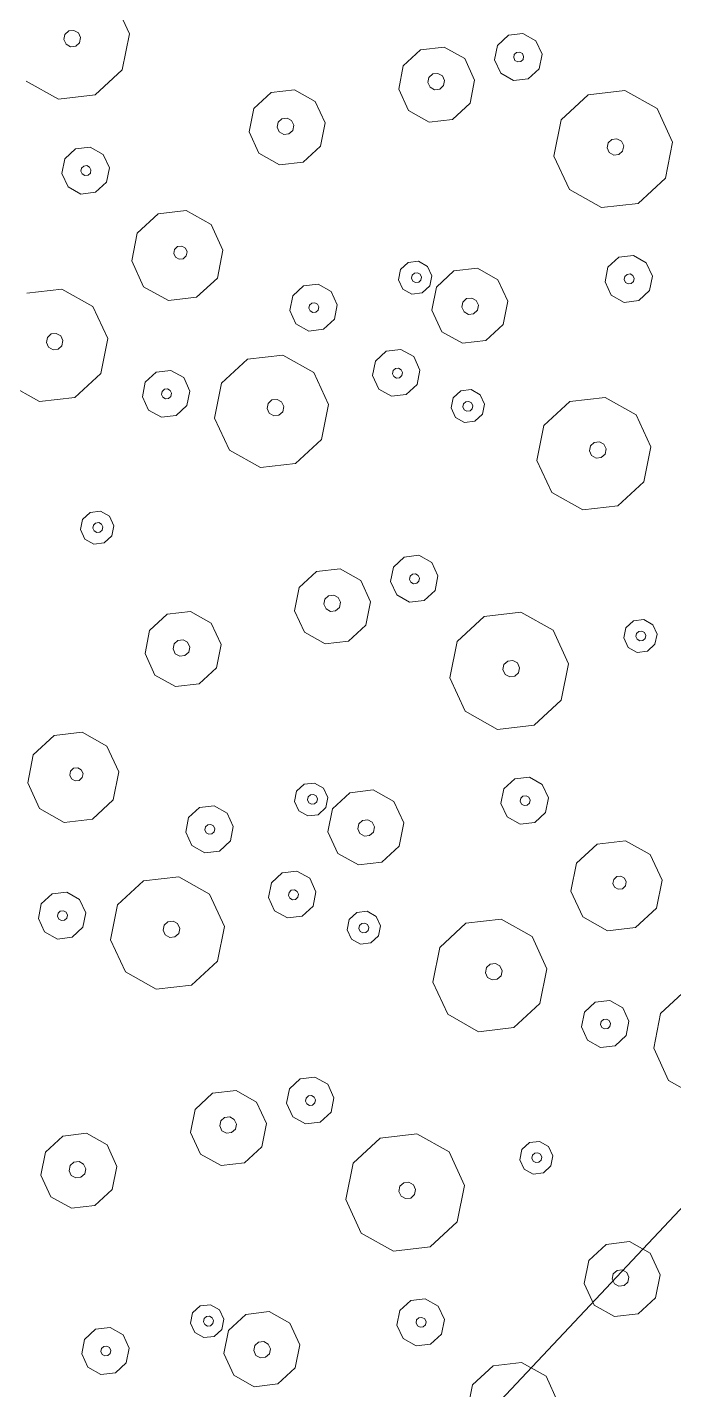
# Model space of a CAD drawing. Header units: metres. Extents: x -2858 to 512, y -1995 to 1252.
# Drawn here: x -563.583 to -561.419, y 348.434 to 352.994 of the extents above; entities that cross this region are included whole.
import ezdxf

# ---------------------------------------------------------------- set-up
doc = ezdxf.new("R2010")
doc.units = ezdxf.units.M
doc.layers.add('Calque commun', color=7, linetype='Continuous')

# ---------------------------------------------------------------- blocks, each defined once
blk = doc.blocks.new('pattern')
at = {"layer": 'Calque commun', "color": 54, "linetype": 'Continuous', "lineweight": 9}
for p, q in [((109.0961, 105.4329), (109.1642, 105.4731)), ((109.1642, 105.4731), (109.2429, 105.4656)), ((109.0646, 105.3604), (109.0961, 105.4329)), ((109.2429, 105.4656), (109.3022, 105.4133)), ((109.6039, 105.3755), (109.6417, 105.4625)), ((109.3022, 105.4133), (109.3194, 105.3361)), ((109.0818, 105.2831), (109.0646, 105.3604)), ((109.165, 105.3445), (109.1719, 105.3604)), ((109.1688, 105.3276), (109.165, 105.3445)), ((109.1719, 105.3604), (109.1868, 105.3692)), ((109.1868, 105.3692), (109.204, 105.3675)), ((109.204, 105.3675), (109.217, 105.3561)), ((109.2208, 105.3392), (109.2139, 105.3233)), ((109.217, 105.3561), (109.2208, 105.3392)), ((109.3194, 105.3361), (109.288, 105.2635)), ((109.6246, 105.2828), (109.6039, 105.3755)), ((109.1817, 105.3162), (109.1688, 105.3276)), ((109.199, 105.3145), (109.1817, 105.3162)), ((109.2139, 105.3233), (109.199, 105.3145)), ((109.1411, 105.2308), (109.0818, 105.2831)), ((109.288, 105.2635), (109.2198, 105.2233)), ((109.6957, 105.22), (109.6246, 105.2828)), ((109.872, 105.2592), (109.7902, 105.211)), ((109.2198, 105.2233), (109.1411, 105.2308)), ((109.7902, 105.211), (109.6957, 105.22)), ((108.5669, 105.1359), (108.5927, 105.0201)), ((108.5927, 105.0201), (108.5455, 104.9112)), ((109.6896, 104.9952), (109.7321, 105.0204)), ((109.7321, 105.0204), (109.7814, 105.0157)), ((109.7814, 105.0157), (109.8184, 104.983)), ((109.6699, 104.9499), (109.6896, 104.9952)), ((109.8184, 104.983), (109.8292, 104.9347)), ((109.6807, 104.9016), (109.6699, 104.9499)), ((109.7321, 104.9448), (109.7362, 104.9543)), ((109.7344, 104.9346), (109.7321, 104.9448)), ((109.7421, 104.9278), (109.7344, 104.9346)), ((109.7362, 104.9543), (109.7452, 104.9596)), ((109.7525, 104.9268), (109.7421, 104.9278)), ((109.7452, 104.9596), (109.7555, 104.9586)), ((109.7614, 104.932), (109.7525, 104.9268)), ((109.7555, 104.9586), (109.7633, 104.9517)), ((109.7655, 104.9416), (109.7614, 104.932)), ((109.7633, 104.9517), (109.7655, 104.9416)), ((109.8292, 104.9347), (109.8095, 104.8893)), ((108.5455, 104.9112), (108.4433, 104.8509)), ((109.0251, 104.8687), (109.0388, 104.9004)), ((109.0388, 104.9004), (109.0686, 104.918)), ((109.067, 104.8753), (109.0759, 104.8806)), ((109.0686, 104.918), (109.1031, 104.9147)), ((109.0759, 104.8806), (109.0862, 104.8796)), ((109.0862, 104.8796), (109.094, 104.8727)), ((109.1031, 104.9147), (109.129, 104.8918)), ((109.129, 104.8918), (109.1366, 104.858)), ((109.7177, 104.8689), (109.6807, 104.9016)), ((109.8095, 104.8893), (109.7669, 104.8642)), ((108.4433, 104.8509), (108.3251, 104.8621)), ((109.0326, 104.8349), (109.0251, 104.8687)), ((109.0585, 104.812), (109.0326, 104.8349)), ((109.0628, 104.8658), (109.067, 104.8753)), ((109.0651, 104.8557), (109.0628, 104.8658)), ((109.0729, 104.8488), (109.0651, 104.8557)), ((109.0832, 104.8478), (109.0729, 104.8488)), ((109.0922, 104.8531), (109.0832, 104.8478)), ((109.0963, 104.8626), (109.0922, 104.8531)), ((109.094, 104.8727), (109.0963, 104.8626)), ((109.1366, 104.858), (109.1228, 104.8263)), ((109.7669, 104.8642), (109.7177, 104.8689)), ((108.5138, 104.744), (108.5335, 104.7893)), ((108.5335, 104.7893), (108.576, 104.8145)), ((108.576, 104.8145), (108.6253, 104.8098)), ((108.6253, 104.8098), (108.6623, 104.7771)), ((109.093, 104.8087), (109.0585, 104.812)), ((109.1228, 104.8263), (109.093, 104.8087)), ((109.3105, 104.7461), (109.417, 104.8089)), ((109.417, 104.8089), (109.54, 104.7972)), ((109.54, 104.7972), (109.6327, 104.7154)), ((108.5245, 104.6957), (108.5138, 104.744)), ((108.576, 104.7389), (108.5801, 104.7484)), ((108.5801, 104.7484), (108.5891, 104.7537)), ((108.5891, 104.7537), (108.5994, 104.7527)), ((108.5994, 104.7527), (108.6072, 104.7458)), ((108.6072, 104.7458), (108.6094, 104.7357)), ((108.6623, 104.7771), (108.6731, 104.7288)), ((109.2614, 104.6327), (109.3105, 104.7461)), ((108.5616, 104.663), (108.5245, 104.6957)), ((108.5782, 104.7287), (108.576, 104.7389)), ((108.586, 104.7218), (108.5782, 104.7287)), ((108.5964, 104.7209), (108.586, 104.7218)), ((108.6053, 104.7261), (108.5964, 104.7209)), ((108.6094, 104.7357), (108.6053, 104.7261)), ((108.6731, 104.7288), (108.6534, 104.6834)), ((109.6327, 104.7154), (109.6596, 104.5947)), ((110.0752, 104.6906), (110.1433, 104.7308)), ((110.1433, 104.7308), (110.222, 104.7233)), ((110.222, 104.7233), (110.2813, 104.671)), ((108.6108, 104.6583), (108.5616, 104.663)), ((108.6534, 104.6834), (108.6108, 104.6583)), ((110.0437, 104.618), (110.0752, 104.6906)), ((110.2813, 104.671), (110.2985, 104.5938)), ((108.1085, 104.5574), (108.1903, 104.6056)), ((108.1903, 104.6056), (108.2848, 104.5966)), ((109.2882, 104.512), (109.2614, 104.6327)), ((109.4226, 104.6169), (109.4295, 104.6328)), ((109.4263, 104.6), (109.4226, 104.6169)), ((109.4295, 104.6328), (109.4444, 104.6416)), ((109.4444, 104.6416), (109.4616, 104.64)), ((109.4616, 104.64), (109.4746, 104.6285)), ((109.4783, 104.6116), (109.4714, 104.5957)), ((109.4746, 104.6285), (109.4783, 104.6116)), ((110.0609, 104.5408), (110.0437, 104.618)), ((110.1439, 104.6104), (110.1508, 104.6262)), ((110.1477, 104.5935), (110.1439, 104.6104)), ((110.1508, 104.6262), (110.1657, 104.635)), ((110.1657, 104.635), (110.1829, 104.6334)), ((110.1829, 104.6334), (110.1959, 104.6219)), ((110.1997, 104.605), (110.1928, 104.5892)), ((110.1959, 104.6219), (110.1997, 104.605)), ((108.2848, 104.5966), (108.3559, 104.5338)), ((109.4393, 104.5886), (109.4263, 104.6)), ((109.4565, 104.5869), (109.4393, 104.5886)), ((109.4714, 104.5957), (109.4565, 104.5869)), ((109.6596, 104.5947), (109.6104, 104.4813)), ((110.1607, 104.582), (110.1477, 104.5935)), ((110.1779, 104.5804), (110.1607, 104.582)), ((110.1928, 104.5892), (110.1779, 104.5804)), ((110.2985, 104.5938), (110.2671, 104.5212)), ((108.0707, 104.4703), (108.1085, 104.5574)), ((108.3559, 104.5338), (108.3766, 104.4411)), ((108.5861, 104.4674), (108.6882, 104.5277)), ((108.6882, 104.5277), (108.8064, 104.5165)), ((108.8064, 104.5165), (108.8953, 104.438)), ((110.1202, 104.4885), (110.0609, 104.5408)), ((110.2671, 104.5212), (110.1989, 104.481)), ((108.0914, 104.3776), (108.0707, 104.4703)), ((108.187, 104.4589), (108.1925, 104.4716)), ((108.1925, 104.4716), (108.2044, 104.4786)), ((108.2044, 104.4786), (108.2182, 104.4773)), ((108.2182, 104.4773), (108.2286, 104.4682)), ((108.2286, 104.4682), (108.2316, 104.4546)), ((108.5388, 104.3586), (108.5861, 104.4674)), ((109.3809, 104.4302), (109.2882, 104.512)), ((109.6104, 104.4813), (109.504, 104.4185)), ((110.1989, 104.481), (110.1202, 104.4885)), ((108.19, 104.4454), (108.187, 104.4589)), ((108.2004, 104.4362), (108.19, 104.4454)), ((108.2141, 104.4349), (108.2004, 104.4362)), ((108.2261, 104.4419), (108.2141, 104.4349)), ((108.2316, 104.4546), (108.2261, 104.4419)), ((108.3766, 104.4411), (108.3388, 104.354)), ((108.8953, 104.438), (108.9211, 104.3221)), ((109.504, 104.4185), (109.3809, 104.4302)), ((110.1677, 104.4124), (110.1815, 104.4442)), ((110.1815, 104.4442), (110.2113, 104.4617)), ((110.2034, 104.412), (110.2075, 104.4215)), ((110.2075, 104.4215), (110.2164, 104.4268)), ((110.2113, 104.4617), (110.2458, 104.4585)), ((110.2164, 104.4268), (110.2268, 104.4258)), ((110.2268, 104.4258), (110.2346, 104.419)), ((110.2458, 104.4585), (110.2717, 104.4356)), ((110.2717, 104.4356), (110.2792, 104.4018)), ((108.1626, 104.3148), (108.0914, 104.3776)), ((110.1752, 104.3786), (110.1677, 104.4124)), ((110.2012, 104.3557), (110.1752, 104.3786)), ((110.2056, 104.4019), (110.2034, 104.412)), ((110.2134, 104.395), (110.2056, 104.4019)), ((110.2237, 104.394), (110.2134, 104.395)), ((110.2327, 104.3993), (110.2237, 104.394)), ((110.2368, 104.4088), (110.2327, 104.3993)), ((110.2346, 104.419), (110.2368, 104.4088)), ((110.2792, 104.4018), (110.2654, 104.37)), ((108.3388, 104.354), (108.2571, 104.3058)), ((108.5646, 104.2427), (108.5388, 104.3586)), ((108.6841, 104.3443), (108.691, 104.3602)), ((108.6879, 104.3274), (108.6841, 104.3443)), ((108.691, 104.3602), (108.7059, 104.369)), ((108.7059, 104.369), (108.7231, 104.3674)), ((108.7231, 104.3674), (108.7361, 104.3559)), ((108.7399, 104.339), (108.733, 104.3232)), ((108.7361, 104.3559), (108.7399, 104.339)), ((110.2356, 104.3524), (110.2012, 104.3557)), ((110.2654, 104.37), (110.2356, 104.3524)), ((108.2571, 104.3058), (108.1626, 104.3148)), ((108.7009, 104.316), (108.6879, 104.3274)), ((108.7181, 104.3144), (108.7009, 104.316)), ((108.733, 104.3232), (108.7181, 104.3144)), ((108.9211, 104.3221), (108.8739, 104.2133)), ((110.4648, 104.2731), (110.5074, 104.2983)), ((110.5074, 104.2983), (110.5566, 104.2936)), ((110.5566, 104.2936), (110.5937, 104.2609)), ((108.6536, 104.1642), (108.5646, 104.2427)), ((109.3829, 104.2245), (109.4255, 104.2496)), ((109.4255, 104.2496), (109.4747, 104.2449)), ((109.4747, 104.2449), (109.5118, 104.2122)), ((110.4451, 104.2278), (110.4648, 104.2731)), ((110.5937, 104.2609), (110.6044, 104.2126)), ((108.8739, 104.2133), (108.7717, 104.1529)), ((109.3633, 104.1791), (109.3829, 104.2245)), ((109.5118, 104.2122), (109.5225, 104.164)), ((110.4559, 104.1795), (110.4451, 104.2278)), ((110.5073, 104.2227), (110.5115, 104.2322)), ((110.5096, 104.2125), (110.5073, 104.2227)), ((110.5174, 104.2057), (110.5096, 104.2125)), ((110.5115, 104.2322), (110.5204, 104.2375)), ((110.5277, 104.2047), (110.5174, 104.2057)), ((110.5204, 104.2375), (110.5307, 104.2365)), ((110.5367, 104.2099), (110.5277, 104.2047)), ((110.5307, 104.2365), (110.5385, 104.2296)), ((110.5408, 104.2195), (110.5367, 104.2099)), ((110.5385, 104.2296), (110.5408, 104.2195)), ((110.6044, 104.2126), (110.5848, 104.1672)), ((108.7717, 104.1529), (108.6536, 104.1642)), ((109.374, 104.1309), (109.3633, 104.1791)), ((109.4255, 104.174), (109.4296, 104.1835)), ((109.4277, 104.1639), (109.4255, 104.174)), ((109.4355, 104.157), (109.4277, 104.1639)), ((109.4296, 104.1835), (109.4385, 104.1888)), ((109.4458, 104.156), (109.4355, 104.157)), ((109.4385, 104.1888), (109.4489, 104.1878)), ((109.4548, 104.1613), (109.4458, 104.156)), ((109.4489, 104.1878), (109.4566, 104.181)), ((109.4589, 104.1708), (109.4548, 104.1613)), ((109.4566, 104.181), (109.4589, 104.1708)), ((109.5225, 104.164), (109.5029, 104.1186)), ((109.598, 104.1141), (109.6661, 104.1544)), ((109.6661, 104.1544), (109.7449, 104.1469)), ((110.493, 104.1468), (110.4559, 104.1795)), ((110.5848, 104.1672), (110.5422, 104.1421)), ((108.1564, 104.0901), (108.199, 104.1152)), ((108.199, 104.1152), (108.2482, 104.1105)), ((108.2482, 104.1105), (108.2853, 104.0778)), ((109.4111, 104.0982), (109.374, 104.1309)), ((109.5029, 104.1186), (109.4603, 104.0935)), ((109.5665, 104.0416), (109.598, 104.1141)), ((109.7449, 104.1469), (109.8042, 104.0945)), ((110.5422, 104.1421), (110.493, 104.1468)), ((108.1367, 104.0447), (108.1564, 104.0901)), ((108.2853, 104.0778), (108.296, 104.0295)), ((109.4603, 104.0935), (109.4111, 104.0982)), ((109.8042, 104.0945), (109.8214, 104.0173)), ((107.5057, 103.9952), (107.5355, 104.0128)), ((107.5355, 104.0128), (107.5699, 104.0095)), ((108.1475, 103.9964), (108.1367, 104.0447)), ((108.1989, 104.0396), (108.2031, 104.0491)), ((108.2012, 104.0294), (108.1989, 104.0396)), ((108.209, 104.0226), (108.2012, 104.0294)), ((108.2031, 104.0491), (108.212, 104.0544)), ((108.2193, 104.0216), (108.209, 104.0226)), ((108.212, 104.0544), (108.2223, 104.0534)), ((108.2282, 104.0268), (108.2193, 104.0216)), ((108.2223, 104.0534), (108.2301, 104.0465)), ((108.2324, 104.0364), (108.2282, 104.0268)), ((108.2301, 104.0465), (108.2324, 104.0364)), ((108.296, 104.0295), (108.2763, 103.9841)), ((109.5837, 103.9643), (109.5665, 104.0416)), ((109.6595, 104.0242), (109.6664, 104.0401)), ((109.6633, 104.0073), (109.6595, 104.0242)), ((109.6664, 104.0401), (109.6813, 104.0489)), ((109.6813, 104.0489), (109.6985, 104.0472)), ((109.6985, 104.0472), (109.7115, 104.0358)), ((109.7153, 104.0189), (109.7084, 104.003)), ((109.7115, 104.0358), (109.7153, 104.0189)), ((109.8214, 104.0173), (109.7899, 103.9447)), ((107.4919, 103.9635), (107.5057, 103.9952)), ((107.5297, 103.9606), (107.5338, 103.9701)), ((107.5338, 103.9701), (107.5427, 103.9754)), ((107.5427, 103.9754), (107.5531, 103.9744)), ((107.5531, 103.9744), (107.5609, 103.9676)), ((107.5609, 103.9676), (107.5631, 103.9574)), ((107.5699, 104.0095), (107.5959, 103.9866)), ((107.5959, 103.9866), (107.6034, 103.9528)), ((108.1845, 103.9637), (108.1475, 103.9964)), ((108.2763, 103.9841), (108.2338, 103.959)), ((108.8507, 103.9565), (108.8805, 103.9741)), ((108.8805, 103.9741), (108.915, 103.9708)), ((108.915, 103.9708), (108.9409, 103.9479)), ((109.6762, 103.9958), (109.6633, 104.0073)), ((109.6935, 103.9942), (109.6762, 103.9958)), ((109.7084, 104.003), (109.6935, 103.9942)), ((107.4994, 103.9297), (107.4919, 103.9635)), ((107.5254, 103.9068), (107.4994, 103.9297)), ((107.5319, 103.9505), (107.5297, 103.9606)), ((107.5397, 103.9436), (107.5319, 103.9505)), ((107.55, 103.9426), (107.5397, 103.9436)), ((107.559, 103.9479), (107.55, 103.9426)), ((107.5631, 103.9574), (107.559, 103.9479)), ((107.5896, 103.9211), (107.5598, 103.9035)), ((107.6034, 103.9528), (107.5896, 103.9211)), ((108.2338, 103.959), (108.1845, 103.9637)), ((108.8369, 103.9247), (108.8507, 103.9565)), ((108.8445, 103.8909), (108.8369, 103.9247)), ((108.8764, 103.922), (108.8805, 103.9315)), ((108.8786, 103.9118), (108.8764, 103.922)), ((108.8805, 103.9315), (108.8895, 103.9368)), ((108.8895, 103.9368), (108.8998, 103.9358)), ((108.8998, 103.9358), (108.9076, 103.9289)), ((108.9076, 103.9289), (108.9098, 103.9188)), ((108.9409, 103.9479), (108.9484, 103.9141)), ((109.643, 103.912), (109.5837, 103.9643)), ((109.7899, 103.9447), (109.7218, 103.9045)), ((107.5598, 103.9035), (107.5254, 103.9068)), ((107.7774, 103.8409), (107.8838, 103.9037)), ((107.8838, 103.9037), (108.0069, 103.892)), ((108.0069, 103.892), (108.0995, 103.8102)), ((108.8704, 103.868), (108.8445, 103.8909)), ((108.8864, 103.905), (108.8786, 103.9118)), ((108.8968, 103.904), (108.8864, 103.905)), ((108.9057, 103.9093), (108.8968, 103.904)), ((108.9347, 103.8823), (108.9049, 103.8648)), ((108.9098, 103.9188), (108.9057, 103.9093)), ((108.9484, 103.9141), (108.9347, 103.8823)), ((109.7218, 103.9045), (109.643, 103.912)), ((110.0386, 103.8366), (110.1067, 103.8768)), ((110.1067, 103.8768), (110.1854, 103.8693)), ((107.7282, 103.7275), (107.7774, 103.8409)), ((108.9049, 103.8648), (108.8704, 103.868)), ((110.0071, 103.764), (110.0386, 103.8366)), ((110.1854, 103.8693), (110.2447, 103.8169)), ((108.0995, 103.8102), (108.1264, 103.6895)), ((108.5105, 103.7129), (108.542, 103.7854)), ((108.542, 103.7854), (108.6101, 103.8257)), ((108.6101, 103.8257), (108.6889, 103.8181)), ((108.6889, 103.8181), (108.7482, 103.7658)), ((110.2447, 103.8169), (110.2619, 103.7397)), ((108.7482, 103.7658), (108.7654, 103.6886)), ((108.9097, 103.7198), (108.9523, 103.7449)), ((108.9523, 103.7449), (109.0015, 103.7402)), ((109.0015, 103.7402), (109.0386, 103.7075)), ((110.0243, 103.6868), (110.0071, 103.764)), ((110.1075, 103.7481), (110.1144, 103.764)), ((110.1113, 103.7312), (110.1075, 103.7481)), ((110.1144, 103.764), (110.1293, 103.7728)), ((110.1293, 103.7728), (110.1465, 103.7712)), ((110.1465, 103.7712), (110.1595, 103.7597)), ((110.1633, 103.7428), (110.1564, 103.727)), ((110.1595, 103.7597), (110.1633, 103.7428)), ((110.2619, 103.7397), (110.2305, 103.6671)), ((107.7551, 103.6068), (107.7282, 103.7275)), ((107.8894, 103.7117), (107.8963, 103.7276)), ((107.8932, 103.6948), (107.8894, 103.7117)), ((107.9061, 103.6834), (107.8932, 103.6948)), ((107.8963, 103.7276), (107.9112, 103.7364)), ((107.9112, 103.7364), (107.9284, 103.7348)), ((107.9284, 103.7348), (107.9414, 103.7233)), ((107.9452, 103.7064), (107.9383, 103.6905)), ((107.9414, 103.7233), (107.9452, 103.7064)), ((108.5277, 103.6356), (108.5105, 103.7129)), ((108.6107, 103.7052), (108.6176, 103.721)), ((108.6145, 103.6883), (108.6107, 103.7052)), ((108.6176, 103.721), (108.6325, 103.7298)), ((108.6325, 103.7298), (108.6498, 103.7282)), ((108.6498, 103.7282), (108.6627, 103.7168)), ((108.6665, 103.6999), (108.6596, 103.684)), ((108.6627, 103.7168), (108.6665, 103.6999)), ((108.89, 103.6744), (108.9097, 103.7198)), ((109.0386, 103.7075), (109.0493, 103.6593)), ((110.1242, 103.7198), (110.1113, 103.7312)), ((110.1415, 103.7182), (110.1242, 103.7198)), ((110.1564, 103.727), (110.1415, 103.7182)), ((107.9234, 103.6817), (107.9061, 103.6834)), ((107.9383, 103.6905), (107.9234, 103.6817)), ((108.1264, 103.6895), (108.0772, 103.5761)), ((108.6275, 103.6768), (108.6145, 103.6883)), ((108.6447, 103.6752), (108.6275, 103.6768)), ((108.6596, 103.684), (108.6447, 103.6752)), ((108.7654, 103.6886), (108.7339, 103.616)), ((108.9008, 103.6262), (108.89, 103.6744)), ((108.9509, 103.6722), (108.9551, 103.6818)), ((108.9532, 103.6621), (108.9509, 103.6722)), ((108.961, 103.6552), (108.9532, 103.6621)), ((108.9551, 103.6818), (108.964, 103.687)), ((108.9713, 103.6542), (108.961, 103.6552)), ((108.964, 103.687), (108.9743, 103.6861)), ((108.9803, 103.6595), (108.9713, 103.6542)), ((108.9743, 103.6861), (108.9821, 103.6792)), ((108.9844, 103.669), (108.9803, 103.6595)), ((108.9821, 103.6792), (108.9844, 103.669)), ((109.0493, 103.6593), (109.0297, 103.6139)), ((110.0836, 103.6344), (110.0243, 103.6868)), ((110.2305, 103.6671), (110.1623, 103.6269)), ((107.0529, 103.5622), (107.1551, 103.6226)), ((107.1551, 103.6226), (107.2732, 103.6113)), ((107.2732, 103.6113), (107.3621, 103.5328)), ((107.8477, 103.525), (107.7551, 103.6068)), ((108.587, 103.5833), (108.5277, 103.6356)), ((108.7339, 103.616), (108.6658, 103.5758)), ((108.9379, 103.5934), (108.9008, 103.6262)), ((109.0297, 103.6139), (108.9871, 103.5888)), ((109.2001, 103.569), (109.3023, 103.6293)), ((109.3023, 103.6293), (109.4204, 103.6181)), ((109.4204, 103.6181), (109.5094, 103.5395)), ((110.1623, 103.6269), (110.0836, 103.6344)), ((107.0057, 103.4534), (107.0529, 103.5622)), ((108.0772, 103.5761), (107.9708, 103.5133)), ((108.6658, 103.5758), (108.587, 103.5833)), ((108.6483, 103.539), (108.6781, 103.5565)), ((108.6781, 103.5565), (108.7126, 103.5533)), ((108.9871, 103.5888), (108.9379, 103.5934)), ((109.1529, 103.4601), (109.2001, 103.569)), ((107.3621, 103.5328), (107.3879, 103.4169)), ((107.9708, 103.5133), (107.8477, 103.525)), ((108.6345, 103.5072), (108.6483, 103.539)), ((108.6702, 103.5068), (108.6743, 103.5164)), ((108.6743, 103.5164), (108.6833, 103.5216)), ((108.6833, 103.5216), (108.6936, 103.5206)), ((108.6936, 103.5206), (108.7014, 103.5138)), ((108.7014, 103.5138), (108.7036, 103.5036)), ((108.7126, 103.5533), (108.7385, 103.5304)), ((108.7385, 103.5304), (108.746, 103.4966)), ((109.5094, 103.5395), (109.5352, 103.4237)), ((107.1578, 103.455), (107.1727, 103.4638)), ((107.1727, 103.4638), (107.19, 103.4622)), ((108.6421, 103.4734), (108.6345, 103.5072)), ((108.668, 103.4505), (108.6421, 103.4734)), ((108.6725, 103.4967), (108.6702, 103.5068)), ((108.6802, 103.4898), (108.6725, 103.4967)), ((108.6906, 103.4888), (108.6802, 103.4898)), ((108.6995, 103.4941), (108.6906, 103.4888)), ((108.7036, 103.5036), (108.6995, 103.4941)), ((108.7323, 103.4648), (108.7025, 103.4472)), ((108.746, 103.4966), (108.7323, 103.4648)), ((109.3051, 103.4618), (109.32, 103.4706)), ((109.32, 103.4706), (109.3372, 103.469)), ((109.3372, 103.469), (109.3502, 103.4575)), ((107.0315, 103.3375), (107.0057, 103.4534)), ((107.151, 103.4391), (107.1578, 103.455)), ((107.1547, 103.4222), (107.151, 103.4391)), ((107.1677, 103.4108), (107.1547, 103.4222)), ((107.1998, 103.418), (107.1849, 103.4092)), ((107.19, 103.4622), (107.2029, 103.4507)), ((107.2067, 103.4338), (107.1998, 103.418)), ((107.2029, 103.4507), (107.2067, 103.4338)), ((108.7025, 103.4472), (108.668, 103.4505)), ((109.1787, 103.3443), (109.1529, 103.4601)), ((109.2982, 103.4459), (109.3051, 103.4618)), ((109.3019, 103.429), (109.2982, 103.4459)), ((109.3149, 103.4176), (109.3019, 103.429)), ((109.347, 103.4247), (109.3321, 103.4159)), ((109.3539, 103.4406), (109.347, 103.4247)), ((109.3502, 103.4575), (109.3539, 103.4406)), ((109.5352, 103.4237), (109.488, 103.3148)), ((107.1849, 103.4092), (107.1677, 103.4108)), ((107.3879, 103.4169), (107.3407, 103.3081)), ((108.9316, 103.368), (108.9742, 103.3931)), ((108.9742, 103.3931), (109.0234, 103.3884)), ((109.0234, 103.3884), (109.0605, 103.3557)), ((109.3321, 103.4159), (109.3149, 103.4176)), ((107.1204, 103.259), (107.0315, 103.3375)), ((107.8498, 103.3193), (107.8923, 103.3444)), ((107.8923, 103.3444), (107.9416, 103.3398)), ((107.9416, 103.3398), (107.9786, 103.307)), ((108.912, 103.3226), (108.9316, 103.368)), ((108.9742, 103.3175), (108.9783, 103.327)), ((108.9783, 103.327), (108.9872, 103.3323)), ((108.9872, 103.3323), (108.9976, 103.3313)), ((108.9976, 103.3313), (109.0054, 103.3244)), ((109.0605, 103.3557), (109.0713, 103.3074)), ((109.2676, 103.2658), (109.1787, 103.3443)), ((107.3407, 103.3081), (107.2386, 103.2477)), ((107.8301, 103.2739), (107.8498, 103.3193)), ((107.8964, 103.2783), (107.9054, 103.2836)), ((107.9054, 103.2836), (107.9157, 103.2826)), ((107.9157, 103.2826), (107.9235, 103.2758)), ((107.9786, 103.307), (107.9894, 103.2588)), ((108.9227, 103.2743), (108.912, 103.3226)), ((108.9764, 103.3073), (108.9742, 103.3175)), ((108.9842, 103.3005), (108.9764, 103.3073)), ((108.9945, 103.2995), (108.9842, 103.3005)), ((109.0035, 103.3048), (108.9945, 103.2995)), ((109.0076, 103.3143), (109.0035, 103.3048)), ((109.0054, 103.3244), (109.0076, 103.3143)), ((109.0713, 103.3074), (109.0516, 103.262)), ((109.488, 103.3148), (109.3858, 103.2545)), ((107.2386, 103.2477), (107.1204, 103.259)), ((107.8408, 103.2257), (107.8301, 103.2739)), ((107.8923, 103.2688), (107.8964, 103.2783)), ((107.8945, 103.2587), (107.8923, 103.2688)), ((107.9023, 103.2518), (107.8945, 103.2587)), ((107.9127, 103.2508), (107.9023, 103.2518)), ((107.9216, 103.2561), (107.9127, 103.2508)), ((107.9257, 103.2656), (107.9216, 103.2561)), ((107.9235, 103.2758), (107.9257, 103.2656)), ((107.9894, 103.2588), (107.9697, 103.2134)), ((108.0648, 103.2089), (108.1329, 103.2492)), ((108.1329, 103.2492), (108.2117, 103.2417)), ((108.2117, 103.2417), (108.271, 103.1893)), ((108.9598, 103.2416), (108.9227, 103.2743)), ((109.009, 103.2369), (108.9598, 103.2416)), ((109.0516, 103.262), (109.009, 103.2369)), ((109.3858, 103.2545), (109.2676, 103.2658)), ((106.6232, 103.1849), (106.6658, 103.21)), ((106.6658, 103.21), (106.715, 103.2053)), ((106.715, 103.2053), (106.7521, 103.1726)), ((107.8779, 103.193), (107.8408, 103.2257)), ((107.9271, 103.1883), (107.8779, 103.193)), ((107.9697, 103.2134), (107.9271, 103.1883)), ((108.0333, 103.1364), (108.0648, 103.2089)), ((109.4563, 103.1476), (109.476, 103.193)), ((109.476, 103.193), (109.5185, 103.2181)), ((109.5185, 103.2181), (109.5677, 103.2134)), ((109.5677, 103.2134), (109.6048, 103.1807)), ((106.6036, 103.1395), (106.6232, 103.1849)), ((106.6699, 103.1439), (106.6788, 103.1492)), ((106.6788, 103.1492), (106.6892, 103.1482)), ((106.6892, 103.1482), (106.6969, 103.1413)), ((106.7521, 103.1726), (106.7628, 103.1243)), ((108.271, 103.1893), (108.2882, 103.1121)), ((109.467, 103.0994), (109.4563, 103.1476)), ((109.5185, 103.1425), (109.5226, 103.152)), ((109.5226, 103.152), (109.5315, 103.1573)), ((109.5315, 103.1573), (109.5419, 103.1563)), ((109.5419, 103.1563), (109.5497, 103.1494)), ((109.5497, 103.1494), (109.5519, 103.1393)), ((109.6048, 103.1807), (109.6156, 103.1324)), ((106.6143, 103.0912), (106.6036, 103.1395)), ((106.6657, 103.1344), (106.6699, 103.1439)), ((106.668, 103.1242), (106.6657, 103.1344)), ((106.6758, 103.1174), (106.668, 103.1242)), ((106.6861, 103.1164), (106.6758, 103.1174)), ((106.6951, 103.1217), (106.6861, 103.1164)), ((106.6992, 103.1312), (106.6951, 103.1217)), ((106.6969, 103.1413), (106.6992, 103.1312)), ((106.7628, 103.1243), (106.7432, 103.079)), ((108.0505, 103.0591), (108.0333, 103.1364)), ((108.1263, 103.119), (108.1332, 103.1349)), ((108.1301, 103.1021), (108.1263, 103.119)), ((108.1431, 103.0907), (108.1301, 103.1021)), ((108.1332, 103.1349), (108.1481, 103.1437)), ((108.1481, 103.1437), (108.1653, 103.142)), ((108.1653, 103.142), (108.1783, 103.1306)), ((108.1821, 103.1137), (108.1752, 103.0978)), ((108.1783, 103.1306), (108.1821, 103.1137)), ((108.2882, 103.1121), (108.2567, 103.0395)), ((109.5041, 103.0666), (109.467, 103.0994)), ((109.5207, 103.1324), (109.5185, 103.1425)), ((109.5285, 103.1255), (109.5207, 103.1324)), ((109.5389, 103.1245), (109.5285, 103.1255)), ((109.5478, 103.1298), (109.5389, 103.1245)), ((109.5519, 103.1393), (109.5478, 103.1298)), ((109.6156, 103.1324), (109.5959, 103.0871)), ((106.6514, 103.0585), (106.6143, 103.0912)), ((106.7006, 103.0538), (106.6514, 103.0585)), ((106.7432, 103.079), (106.7006, 103.0538)), ((107.3175, 103.0513), (107.3474, 103.0689)), ((107.3474, 103.0689), (107.3818, 103.0656)), ((107.3818, 103.0656), (107.4077, 103.0427)), ((108.1098, 103.0068), (108.0505, 103.0591)), ((108.1603, 103.089), (108.1431, 103.0907)), ((108.1752, 103.0978), (108.1603, 103.089)), ((109.5533, 103.0619), (109.5041, 103.0666)), ((109.5959, 103.0871), (109.5533, 103.0619)), ((107.3038, 103.0195), (107.3175, 103.0513)), ((107.3113, 102.9857), (107.3038, 103.0195)), ((107.3432, 103.0168), (107.3473, 103.0263)), ((107.3455, 103.0066), (107.3432, 103.0168)), ((107.3473, 103.0263), (107.3563, 103.0316)), ((107.3563, 103.0316), (107.3666, 103.0306)), ((107.3666, 103.0306), (107.3744, 103.0237)), ((107.3767, 103.0136), (107.3725, 103.0041)), ((107.3744, 103.0237), (107.3767, 103.0136)), ((107.4153, 103.0089), (107.4015, 102.9772)), ((107.4077, 103.0427), (107.4153, 103.0089)), ((108.2567, 103.0395), (108.1886, 102.9993)), ((109.051, 102.961), (109.1328, 103.0093)), ((109.1328, 103.0093), (109.2273, 103.0003)), ((106.2442, 102.9357), (106.3506, 102.9985)), ((106.3506, 102.9985), (106.4737, 102.9868)), ((106.4737, 102.9868), (106.5663, 102.905)), ((107.3372, 102.9628), (107.3113, 102.9857)), ((107.3717, 102.9596), (107.3372, 102.9628)), ((107.3533, 102.9998), (107.3455, 103.0066)), ((107.3636, 102.9988), (107.3533, 102.9998)), ((107.3725, 103.0041), (107.3636, 102.9988)), ((107.4015, 102.9772), (107.3717, 102.9596)), ((108.1886, 102.9993), (108.1098, 103.0068)), ((108.5054, 102.9314), (108.5735, 102.9716)), ((108.5735, 102.9716), (108.6523, 102.9641)), ((108.6523, 102.9641), (108.7116, 102.9117)), ((109.2273, 103.0003), (109.2984, 102.9374)), ((106.195, 102.8223), (106.2442, 102.9357)), ((107.0088, 102.8802), (107.0769, 102.9205)), ((107.0769, 102.9205), (107.1557, 102.913)), ((108.4739, 102.8588), (108.5054, 102.9314)), ((109.0133, 102.8739), (109.051, 102.961)), ((109.2984, 102.9374), (109.3191, 102.8448)), ((106.5663, 102.905), (106.5932, 102.7843)), ((106.9773, 102.8077), (107.0088, 102.8802)), ((107.1557, 102.913), (107.215, 102.8606)), ((108.7116, 102.9117), (108.7288, 102.8345)), ((109.0339, 102.7812), (109.0133, 102.8739)), ((109.1295, 102.8625), (109.135, 102.8752)), ((109.135, 102.8752), (109.1469, 102.8823)), ((109.1469, 102.8823), (109.1607, 102.881)), ((109.1607, 102.881), (109.1711, 102.8718)), ((109.1711, 102.8718), (109.1741, 102.8583)), ((106.3631, 102.8224), (106.378, 102.8312)), ((106.378, 102.8312), (106.3952, 102.8296)), ((106.3952, 102.8296), (106.4082, 102.8181)), ((107.215, 102.8606), (107.2322, 102.7834)), ((107.3765, 102.8146), (107.4191, 102.8397)), ((107.4191, 102.8397), (107.4683, 102.835)), ((107.4683, 102.835), (107.5054, 102.8023)), ((108.4911, 102.7816), (108.4739, 102.8588)), ((108.5743, 102.8429), (108.5812, 102.8588)), ((108.5781, 102.826), (108.5743, 102.8429)), ((108.5911, 102.8146), (108.5781, 102.826)), ((108.5812, 102.8588), (108.5961, 102.8676)), ((108.5961, 102.8676), (108.6133, 102.866)), ((108.6133, 102.866), (108.6263, 102.8545)), ((108.6301, 102.8376), (108.6232, 102.8218)), ((108.6263, 102.8545), (108.6301, 102.8376)), ((108.7288, 102.8345), (108.6973, 102.7619)), ((109.1325, 102.849), (109.1295, 102.8625)), ((109.1429, 102.8399), (109.1325, 102.849)), ((109.1566, 102.8385), (109.1429, 102.8399)), ((109.1686, 102.8456), (109.1566, 102.8385)), ((109.1741, 102.8583), (109.1686, 102.8456)), ((109.3191, 102.8448), (109.2813, 102.7577)), ((106.2219, 102.7016), (106.195, 102.8223)), ((106.3562, 102.8065), (106.3631, 102.8224)), ((106.36, 102.7896), (106.3562, 102.8065)), ((106.373, 102.7782), (106.36, 102.7896)), ((106.4051, 102.7853), (106.3902, 102.7766)), ((106.412, 102.8012), (106.4051, 102.7853)), ((106.4082, 102.8181), (106.412, 102.8012)), ((106.5932, 102.7843), (106.544, 102.6709)), ((106.9945, 102.7304), (106.9773, 102.8077)), ((107.0776, 102.8), (107.0845, 102.8158)), ((107.0813, 102.7831), (107.0776, 102.8)), ((107.0943, 102.7716), (107.0813, 102.7831)), ((107.0845, 102.8158), (107.0994, 102.8246)), ((107.0994, 102.8246), (107.1166, 102.823)), ((107.1166, 102.823), (107.1296, 102.8116)), ((107.1333, 102.7947), (107.1264, 102.7788)), ((107.1296, 102.8116), (107.1333, 102.7947)), ((107.2322, 102.7834), (107.2007, 102.7108)), ((107.3569, 102.7692), (107.3765, 102.8146)), ((107.4219, 102.7766), (107.4308, 102.7818)), ((107.4308, 102.7818), (107.4412, 102.7809)), ((107.4412, 102.7809), (107.449, 102.774)), ((107.5054, 102.8023), (107.5162, 102.7541)), ((108.5504, 102.7292), (108.4911, 102.7816)), ((108.6083, 102.813), (108.5911, 102.8146)), ((108.6232, 102.8218), (108.6083, 102.813)), ((109.105, 102.7184), (109.0339, 102.7812)), ((106.3902, 102.7766), (106.373, 102.7782)), ((107.1115, 102.77), (107.0943, 102.7716)), ((107.1264, 102.7788), (107.1115, 102.77)), ((107.3676, 102.721), (107.3569, 102.7692)), ((107.4178, 102.767), (107.4219, 102.7766)), ((107.42, 102.7569), (107.4178, 102.767)), ((107.4278, 102.75), (107.42, 102.7569)), ((107.4381, 102.749), (107.4278, 102.75)), ((107.4471, 102.7543), (107.4381, 102.749)), ((107.4512, 102.7639), (107.4471, 102.7543)), ((107.449, 102.774), (107.4512, 102.7639)), ((107.5162, 102.7541), (107.4965, 102.7087)), ((108.6973, 102.7619), (108.6292, 102.7217)), ((109.2813, 102.7577), (109.1996, 102.7094)), ((106.3146, 102.6198), (106.2219, 102.7016)), ((107.0538, 102.6781), (106.9945, 102.7304)), ((107.2007, 102.7108), (107.1326, 102.6706)), ((107.4047, 102.6883), (107.3676, 102.721)), ((107.4539, 102.6836), (107.4047, 102.6883)), ((107.4965, 102.7087), (107.4539, 102.6836)), ((107.6669, 102.6638), (107.7691, 102.7241)), ((107.7691, 102.7241), (107.8872, 102.7129)), ((107.8872, 102.7129), (107.9762, 102.6343)), ((108.6292, 102.7217), (108.5504, 102.7292)), ((109.1996, 102.7094), (109.105, 102.7184)), ((106.544, 102.6709), (106.4376, 102.6081)), ((107.1326, 102.6706), (107.0538, 102.6781)), ((107.1151, 102.6338), (107.1449, 102.6514)), ((107.1449, 102.6514), (107.1794, 102.6481)), ((107.1794, 102.6481), (107.2053, 102.6252)), ((107.6197, 102.5549), (107.6669, 102.6638)), ((106.4376, 102.6081), (106.3146, 102.6198)), ((107.1014, 102.602), (107.1151, 102.6338)), ((107.1089, 102.5682), (107.1014, 102.602)), ((107.137, 102.6016), (107.1412, 102.6112)), ((107.1393, 102.5915), (107.137, 102.6016)), ((107.1412, 102.6112), (107.1501, 102.6164)), ((107.1501, 102.6164), (107.1604, 102.6155)), ((107.1604, 102.6155), (107.1682, 102.6086)), ((107.1705, 102.5984), (107.1663, 102.5889)), ((107.1682, 102.6086), (107.1705, 102.5984)), ((107.2053, 102.6252), (107.2129, 102.5914)), ((107.9762, 102.6343), (108.002, 102.5185)), ((107.1348, 102.5453), (107.1089, 102.5682)), ((107.1471, 102.5846), (107.1393, 102.5915)), ((107.1574, 102.5836), (107.1471, 102.5846)), ((107.1663, 102.5889), (107.1574, 102.5836)), ((107.1991, 102.5596), (107.1693, 102.542)), ((107.2129, 102.5914), (107.1991, 102.5596)), ((107.6455, 102.4391), (107.6197, 102.5549)), ((107.765, 102.5407), (107.7719, 102.5566)), ((107.7719, 102.5566), (107.7868, 102.5654)), ((107.7868, 102.5654), (107.804, 102.5638)), ((107.804, 102.5638), (107.817, 102.5523)), ((107.817, 102.5523), (107.8207, 102.5354)), ((107.1693, 102.542), (107.1348, 102.5453)), ((107.7688, 102.5238), (107.765, 102.5407)), ((107.7817, 102.5124), (107.7688, 102.5238)), ((107.799, 102.5107), (107.7817, 102.5124)), ((107.8139, 102.5195), (107.799, 102.5107)), ((107.8207, 102.5354), (107.8139, 102.5195)), ((108.002, 102.5185), (107.9548, 102.4097)), ((107.3788, 102.4174), (107.3985, 102.4628)), ((107.3985, 102.4628), (107.441, 102.4879)), ((107.441, 102.4879), (107.4903, 102.4832)), ((107.4903, 102.4832), (107.5273, 102.4505)), ((106.3166, 102.4141), (106.3592, 102.4392)), ((106.3592, 102.4392), (106.4084, 102.4346)), ((106.4084, 102.4346), (106.4454, 102.4018)), ((107.3895, 102.3691), (107.3788, 102.4174)), ((107.441, 102.4123), (107.4451, 102.4218)), ((107.4451, 102.4218), (107.4541, 102.4271)), ((107.4541, 102.4271), (107.4644, 102.4261)), ((107.4644, 102.4261), (107.4722, 102.4192)), ((107.4722, 102.4192), (107.4744, 102.4091)), ((107.5273, 102.4505), (107.5381, 102.4022)), ((107.7345, 102.3606), (107.6455, 102.4391)), ((108.4482, 102.3988), (108.478, 102.4164)), ((108.478, 102.4164), (108.5124, 102.4132)), ((106.2969, 102.3688), (106.3166, 102.4141)), ((106.3591, 102.3636), (106.3632, 102.3732)), ((106.3632, 102.3732), (106.3722, 102.3784)), ((106.3722, 102.3784), (106.3825, 102.3774)), ((106.3825, 102.3774), (106.3903, 102.3706)), ((106.3903, 102.3706), (106.3926, 102.3604)), ((106.4454, 102.4018), (106.4562, 102.3536)), ((107.4266, 102.3364), (107.3895, 102.3691)), ((107.4433, 102.4021), (107.441, 102.4123)), ((107.451, 102.3953), (107.4433, 102.4021)), ((107.4614, 102.3943), (107.451, 102.3953)), ((107.4703, 102.3996), (107.4614, 102.3943)), ((107.4744, 102.4091), (107.4703, 102.3996)), ((107.5381, 102.4022), (107.5184, 102.3569)), ((107.9548, 102.4097), (107.8526, 102.3493)), ((108.4344, 102.3671), (108.4482, 102.3988)), ((108.4722, 102.3643), (108.4763, 102.3738)), ((108.4763, 102.3738), (108.4852, 102.3791)), ((108.4852, 102.3791), (108.4956, 102.3781)), ((108.4956, 102.3781), (108.5033, 102.3712)), ((108.5033, 102.3712), (108.5056, 102.3611)), ((108.5124, 102.4132), (108.5384, 102.3903)), ((108.5384, 102.3903), (108.5459, 102.3565)), ((106.3077, 102.3205), (106.2969, 102.3688)), ((106.3614, 102.3535), (106.3591, 102.3636)), ((106.3691, 102.3466), (106.3614, 102.3535)), ((106.3795, 102.3456), (106.3691, 102.3466)), ((106.3884, 102.3509), (106.3795, 102.3456)), ((106.3926, 102.3604), (106.3884, 102.3509)), ((106.4562, 102.3536), (106.4365, 102.3082)), ((106.5316, 102.3037), (106.5998, 102.344)), ((106.5998, 102.344), (106.6785, 102.3365)), ((106.6785, 102.3365), (106.7378, 102.2841)), ((107.4758, 102.3317), (107.4266, 102.3364)), ((107.5184, 102.3569), (107.4758, 102.3317)), ((107.8526, 102.3493), (107.7345, 102.3606)), ((108.4419, 102.3333), (108.4344, 102.3671)), ((108.4679, 102.3104), (108.4419, 102.3333)), ((108.4744, 102.3541), (108.4722, 102.3643)), ((108.4822, 102.3472), (108.4744, 102.3541)), ((108.4925, 102.3463), (108.4822, 102.3472)), ((108.5015, 102.3515), (108.4925, 102.3463)), ((108.5056, 102.3611), (108.5015, 102.3515)), ((108.5321, 102.3247), (108.5023, 102.3071)), ((108.5459, 102.3565), (108.5321, 102.3247)), ((106.3447, 102.2878), (106.3077, 102.3205)), ((106.394, 102.2831), (106.3447, 102.2878)), ((106.4365, 102.3082), (106.394, 102.2831)), ((106.5002, 102.2312), (106.5316, 102.3037)), ((106.7378, 102.2841), (106.755, 102.2069)), ((107.9231, 102.2424), (107.9428, 102.2878)), ((107.9428, 102.2878), (107.9854, 102.3129)), ((107.9854, 102.3129), (108.0346, 102.3082)), ((108.0346, 102.3082), (108.0716, 102.2755)), ((108.5023, 102.3071), (108.4679, 102.3104)), ((106.6, 102.2297), (106.6149, 102.2385)), ((106.6149, 102.2385), (106.6322, 102.2368)), ((106.6322, 102.2368), (106.6451, 102.2254)), ((107.9339, 102.1942), (107.9231, 102.2424)), ((107.9853, 102.2373), (107.9894, 102.2468)), ((107.9876, 102.2272), (107.9853, 102.2373)), ((107.9894, 102.2468), (107.9984, 102.2521)), ((107.9984, 102.2521), (108.0087, 102.2511)), ((108.0087, 102.2511), (108.0165, 102.2442)), ((108.0188, 102.2341), (108.0146, 102.2246)), ((108.0165, 102.2442), (108.0188, 102.2341)), ((108.0716, 102.2755), (108.0824, 102.2272)), ((106.5174, 102.154), (106.5002, 102.2312)), ((106.5932, 102.2138), (106.6, 102.2297)), ((106.5969, 102.1969), (106.5932, 102.2138)), ((106.6099, 102.1855), (106.5969, 102.1969)), ((106.642, 102.1926), (106.6271, 102.1838)), ((106.6489, 102.2085), (106.642, 102.1926)), ((106.6451, 102.2254), (106.6489, 102.2085)), ((106.755, 102.2069), (106.7235, 102.1343)), ((107.9709, 102.1614), (107.9339, 102.1942)), ((107.9953, 102.2203), (107.9876, 102.2272)), ((108.0057, 102.2193), (107.9953, 102.2203)), ((108.0146, 102.2246), (108.0057, 102.2193)), ((108.0824, 102.2272), (108.0627, 102.1819)), ((106.5767, 102.1016), (106.5174, 102.154)), ((106.6271, 102.1838), (106.6099, 102.1855)), ((108.0201, 102.1567), (107.9709, 102.1614)), ((108.0627, 102.1819), (108.0201, 102.1567)), ((106.6554, 102.0941), (106.5767, 102.1016)), ((106.7235, 102.1343), (106.6554, 102.0941)), ((107.5178, 102.0558), (107.5996, 102.1041)), ((107.5996, 102.1041), (107.6941, 102.0951)), ((106.9722, 102.0262), (107.0403, 102.0664)), ((107.0403, 102.0664), (107.1191, 102.0589)), ((107.1191, 102.0589), (107.1784, 102.0065)), ((107.4801, 101.9687), (107.5178, 102.0558)), ((107.6941, 102.0951), (107.7653, 102.0322)), ((106.9407, 101.9536), (106.9722, 102.0262)), ((107.1784, 102.0065), (107.1956, 101.9293)), ((107.7653, 102.0322), (107.7859, 101.9396)), ((107.9954, 101.9659), (108.0976, 102.0262)), ((108.0976, 102.0262), (108.2157, 102.0149)), ((108.2157, 102.0149), (108.3046, 101.9364)), ((107.048, 101.9536), (107.063, 101.9624)), ((107.063, 101.9624), (107.0802, 101.9608)), ((107.0802, 101.9608), (107.0931, 101.9493)), ((107.5007, 101.876), (107.4801, 101.9687)), ((107.5963, 101.9573), (107.6018, 101.97)), ((107.6018, 101.97), (107.6137, 101.9771)), ((107.6137, 101.9771), (107.6275, 101.9758)), ((107.6275, 101.9758), (107.6379, 101.9666)), ((107.6379, 101.9666), (107.6409, 101.9531)), ((107.9482, 101.857), (107.9954, 101.9659)), ((106.9579, 101.8764), (106.9407, 101.9536)), ((107.0412, 101.9378), (107.048, 101.9536)), ((107.0449, 101.9209), (107.0412, 101.9378)), ((107.0579, 101.9094), (107.0449, 101.9209)), ((107.09, 101.9166), (107.0751, 101.9078)), ((107.0969, 101.9324), (107.09, 101.9166)), ((107.0931, 101.9493), (107.0969, 101.9324)), ((107.1956, 101.9293), (107.1641, 101.8567)), ((107.5993, 101.9438), (107.5963, 101.9573)), ((107.6097, 101.9347), (107.5993, 101.9438)), ((107.6235, 101.9333), (107.6097, 101.9347)), ((107.6354, 101.9404), (107.6235, 101.9333)), ((107.6409, 101.9531), (107.6354, 101.9404)), ((107.7859, 101.9396), (107.7481, 101.8525)), ((108.3046, 101.9364), (108.3304, 101.8206)), ((107.0172, 101.824), (106.9579, 101.8764)), ((107.0751, 101.9078), (107.0579, 101.9094)), ((107.5719, 101.8132), (107.5007, 101.876)), ((108.1003, 101.8587), (108.1152, 101.8675)), ((108.1152, 101.8675), (108.1325, 101.8658)), ((107.096, 101.8165), (107.0172, 101.824)), ((107.1641, 101.8567), (107.096, 101.8165)), ((107.7481, 101.8525), (107.6664, 101.8042)), ((107.974, 101.7412), (107.9482, 101.857)), ((108.0935, 101.8428), (108.1003, 101.8587)), ((108.0972, 101.8259), (108.0935, 101.8428)), ((108.1102, 101.8144), (108.0972, 101.8259)), ((108.1325, 101.8658), (108.1454, 101.8544)), ((108.1492, 101.8375), (108.1423, 101.8216)), ((108.1454, 101.8544), (108.1492, 101.8375)), ((107.6664, 101.8042), (107.5719, 101.8132)), ((108.1274, 101.8128), (108.1102, 101.8144)), ((108.1423, 101.8216), (108.1274, 101.8128)), ((108.0629, 101.6626), (107.974, 101.7412)), ((107.5657, 101.5885), (107.6083, 101.6136)), ((107.6083, 101.6136), (107.6575, 101.6089)), ((107.6575, 101.6089), (107.6946, 101.5762)), ((107.5461, 101.5431), (107.5657, 101.5885)), ((107.6124, 101.5475), (107.6213, 101.5528)), ((107.6213, 101.5528), (107.6317, 101.5518)), ((107.6317, 101.5518), (107.6394, 101.545)), ((107.6946, 101.5762), (107.7053, 101.528)), ((107.5568, 101.4949), (107.5461, 101.5431)), ((107.6083, 101.538), (107.6124, 101.5475)), ((107.6105, 101.5279), (107.6083, 101.538)), ((107.6183, 101.521), (107.6105, 101.5279)), ((107.6286, 101.52), (107.6183, 101.521)), ((107.6376, 101.5253), (107.6286, 101.52)), ((107.6417, 101.5348), (107.6376, 101.5253)), ((107.6394, 101.545), (107.6417, 101.5348)), ((107.7053, 101.528), (107.6857, 101.4826)), ((107.5939, 101.4622), (107.5568, 101.4949)), ((107.6431, 101.4575), (107.5939, 101.4622)), ((107.6857, 101.4826), (107.6431, 101.4575)), ((107.1867, 101.3393), (107.2931, 101.4022)), ((107.2931, 101.4022), (107.4162, 101.3904)), ((107.4162, 101.3904), (107.5088, 101.3086)), ((107.1375, 101.2259), (107.1867, 101.3393)), ((107.5088, 101.3086), (107.5357, 101.188)), ((107.3056, 101.2261), (107.3205, 101.2348)), ((107.3205, 101.2348), (107.3377, 101.2332)), ((107.3377, 101.2332), (107.3507, 101.2218)), ((107.2987, 101.2102), (107.3056, 101.2261)), ((107.3025, 101.1933), (107.2987, 101.2102)), ((107.3155, 101.1818), (107.3025, 101.1933)), ((107.3476, 101.189), (107.3327, 101.1802)), ((107.3545, 101.2049), (107.3476, 101.189)), ((107.3507, 101.2218), (107.3545, 101.2049)), ((107.3327, 101.1802), (107.3155, 101.1818))]:
    blk.add_line(p, q, dxfattribs=at)
at = {"layer": 'Calque commun', "color": 7, "linetype": 'Continuous', "lineweight": 9}
mesh = blk.add_polyface(dxfattribs=at)
corners = [(70.8497, 113.5412), (53.8349, 19.1692), (74.7282, 106.3237), (76.0435, 113.5984), (74.769, 106.1763), (58.8077, 18.2701), (114.1703, 105.207), (114.1703, 98.5387)]
mesh.append_faces([[corners[k] for k in face] for face in [(3, 4, 6)]], dxfattribs={"vtx0": -1, "vtx1": -1, "color": 7})
mesh.append_faces([[corners[k] for k in face] for face in [(3, 2, 4)]], dxfattribs={"vtx0": -1, "vtx2": -1, "color": 7})
mesh.append_faces([[corners[k] for k in face] for face in [(5, 2, 1)]], dxfattribs={"vtx1": -1, "color": 7})
mesh.append_faces([[corners[k] for k in face] for face in [(0, 1, 2), (3, 0, 2)]], dxfattribs={"vtx1": -1, "vtx2": -1, "color": 7})
mesh.append_faces([[corners[k] for k in face] for face in [(4, 7, 6)]], dxfattribs={"vtx2": -1, "color": 7})

msp = doc.modelspace()

# ---------------------------------------------------------------- block references
at = {"layer": 'Calque commun', "color": 0, "linetype": 'ByBlock', "lineweight": -2, "rotation": 228.1617603435354}
msp.add_blockref('pattern', (-567.2453, 500.4263), dxfattribs=at)

doc.saveas('drawing.dxf')
